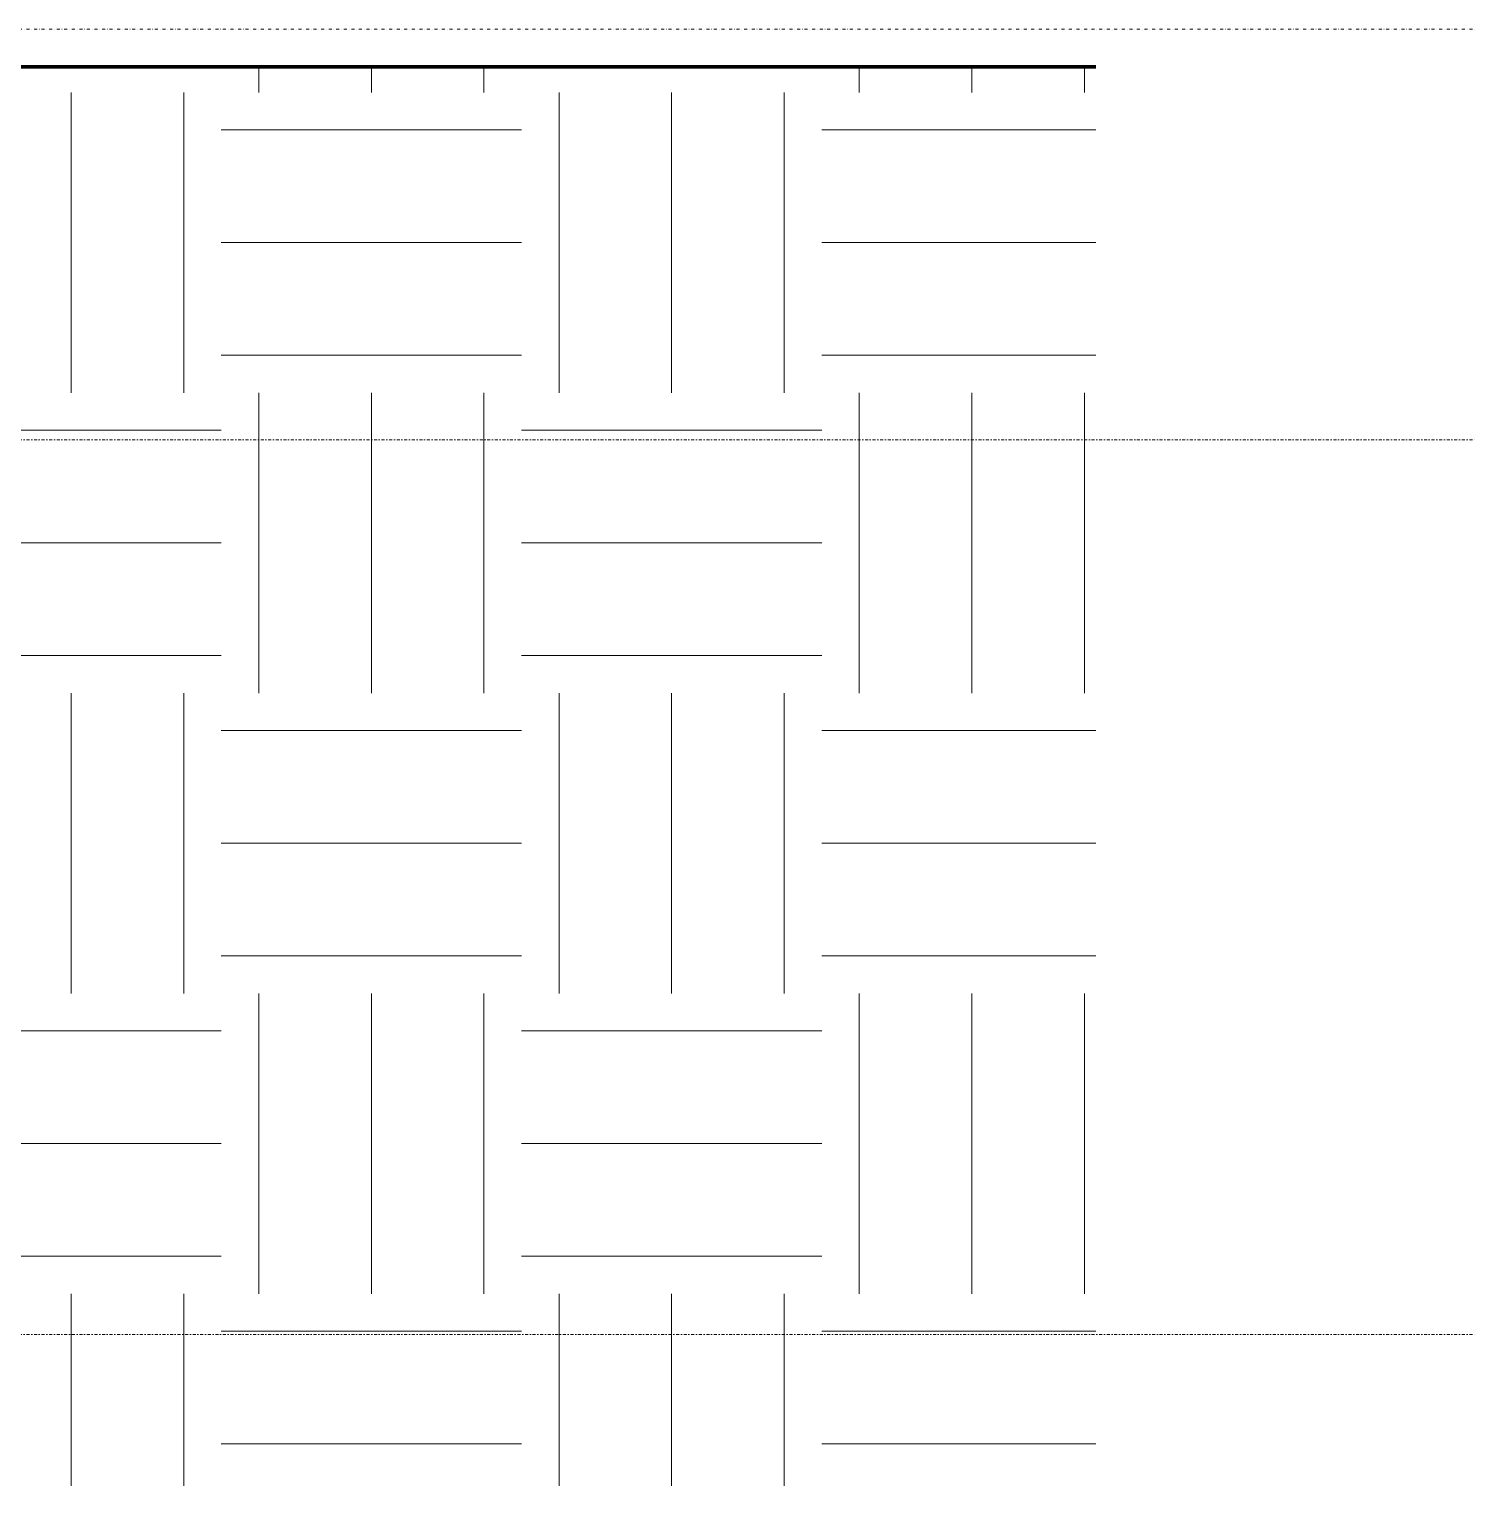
# Model space of a CAD drawing. Header units: millimetres. Extents: x -8591 to 211781, y -3000 to 31870.
# Drawn here: x 188319 to 191377, y -3000 to 80 of the extents above; entities that cross this region are included whole.
import ezdxf

# ---------------------------------------------------------------- set-up
doc = ezdxf.new("R2010")
doc.units = ezdxf.units.MM
doc.linetypes.add('Dash dot', pattern=[15.875, 6.35, -4.7625, 0, -4.7625])
doc.linetypes.add('IMPORT-HIDDEN _2_', pattern=[25, 12.5, -12.5])
for name, color, linetype, lineweight in [('A-FLOR-LEVL', 51, 'Continuous', 9), ('C-TOPO', 7, 'Continuous', 9), ('INSTALLATIE', 14, 'Continuous', 9), ('kaart_114279_503471_50_dwg', 8, 'Continuous', 9), ('PAND', 10, 'Continuous', 9), ('PERCEEL', 7, 'Continuous', 9), ('RASTERVERDELING', 8, 'IMPORT-HIDDEN _2_', 9), ('VEGETATIEOBJECT', 92, 'Continuous', 9)]:
    doc.layers.add(name, color=color, linetype=linetype, lineweight=lineweight)

# ---------------------------------------------------------------- blocks, each defined once
blk = doc.blocks.new('kaart_114279_503471_50_dwg_INSTALLATIE-2121553-B-B')
at = {"layer": 'INSTALLATIE'}
blk.add_line((894.2, 0), (-105.8, 0), dxfattribs=at)
blk = doc.blocks.new('kaart_114279_503471_50_dwg_VEGETATIEOBJECT-2121554-B-B')
at = {"layer": 'VEGETATIEOBJECT'}
for p, q in [((-1214.6, 0), (-2414.6, 0)), ((-1184.6, 0), (-2384.6, 0)), ((-800.7, 0), (-2000.7, 0))]:
    blk.add_line(p, q, dxfattribs=at)
blk = doc.blocks.new('kaart_114279_503471_50_dwg_LEGENDA-2121555-B-B')
for name in ['kaart_114279_503471_50_dwg_VEGETATIEOBJECT-2121554-B-B', 'kaart_114279_503471_50_dwg_INSTALLATIE-2121553-B-B']:
    blk.add_blockref(name, (0, 0))
blk = doc.blocks.new('kaart_114279_503471_50_dwg-1497297-B-B')
at = {"layer": 'PAND', "flags": 128}
for points in [[(-12188.2, 0), (-6468, 0), (-6493.7, 0), (-4018.7, 0), (-4959.8, 0), (1672.5, 0)], [(1672.5, 0), (-3151.9, 0), (-5784.9, 0), (-11704.6, 0)], [(-9542.1, 0), (-1115.6, 0), (652, 0), (1672.5, 0)], [(1672.5, 0), (-9035.6, 0), (-9542.1, 0)]]:
    blk.add_lwpolyline(points, dxfattribs=at)
for points in [[(-5349.1, 0), (-9662.9, 0), (-9707.2, 0), (-10297.6, 0), (-10454.5, 0), (-380.3, 0), (-309.1, 0), (-228.4, 0), (-184.1, 0), (-3106, 0)], [(-8293.2, 0), (-8916.8, 0), (-4106.5, 0), (-4000, 0), (692.1, 0), (1210.3, 0)]]:
    blk.add_lwpolyline(points, close=True, dxfattribs=at)
at = {"layer": 'PERCEEL'}
for p, q in [((1672.5, 0), (-12188.2, 0)), ((-12188.2, 0), (1672.5, 0)), ((-1463.3, 0), (1672.5, 0)), ((1625.5, 0), (1672.5, 0)), ((1633.6, 0), (1625.5, 0))]:
    blk.add_line(p, q, dxfattribs=at)
at = {"layer": 'PERCEEL', "flags": 128}
for points in [[(-12188.2, 0), (-10118.9, 0), (1624.1, 0)], [(-12188.2, 0), (-11690, 0), (-3151.9, 0), (1672.5, 0)], [(1672.5, 0), (-1058.6, 0), (-1463.3, 0), (-9035.6, 0), (-12188.2, 0)], [(-12188.2, 0), (-11690, 0), (-3151.9, 0), (1672.5, 0)], [(1672.5, 0), (1616.9, 0), (1527.9, 0), (-3125.2, 0), (-5370.2, 0), (-9502.5, 0), (-12188.2, 0)], [(-12188.2, 0), (-9502.5, 0), (-5370.2, 0), (-3125.2, 0), (1527.9, 0), (1616.9, 0), (1624.1, 0), (-10118.9, 0), (-12188.2, 0)], [(-12188.2, 0), (-9624.3, 0), (-9640.8, 0), (-8602, 0), (1370.9, 0), (1672.5, 0)], [(1672.5, 0), (-1463.3, 0), (-9035.6, 0), (-12188.2, 0)], [(1672.5, 0), (-1058.6, 0), (-1463.3, 0)], [(1672.5, 0), (1370.9, 0), (1672.5, 0)], [(1672.5, 0), (1625.5, 0), (1624.1, 0), (1616.9, 0), (1672.5, 0)], [(1624.1, 0), (1625.5, 0), (1633.6, 0)]]:
    blk.add_lwpolyline(points, dxfattribs=at)
at = {"layer": 'RASTERVERDELING'}
blk.add_line((-12188.2, 0), (1672.5, 0), dxfattribs=at)
blk.add_blockref('kaart_114279_503471_50_dwg_LEGENDA-2121555-B-B', (0, 0))

msp = doc.modelspace()

# ---------------------------------------------------------------- hatches: boundary and pattern name
at = {"layer": 'C-TOPO'}
h = msp.add_hatch(dxfattribs=at)
h.set_pattern_fill('FP_212', color=256, style=0, pattern_type=2)
h.set_pattern_definition([(0, (183644.9, 3200), (635, 635), [635, -635]), (0, (183644.9, 3438.1), (635, 635), [635, -635]), (0, (183644.9, 3676.25), (635, 635), [635, -635]), (90, (183724.27, 3755.6), (-635, 635), [635, -635]), (90, (183962.4, 3755.6), (-635, 635), [635, -635]), (90, (184200.5, 3755.6), (-635, 635), [635, -635])])
h.paths.add_polyline_path([(188212.2, -3000), (190575.1, -3000), (190575.1, 0), (188212.2, 0), (188212.2, -380), (188235.7, -380), (188235.7, -788), (188212.2, -788)])

# ---------------------------------------------------------------- linework, layer by layer
at = {"layer": 'A-FLOR-LEVL', "linetype": 'Dash dot'}
for p, q in [((175342, 80), (191376.6, 80)), ((175342, -788), (191376.6, -788)), ((175342, -2680), (191376.6, -2680))]:
    msp.add_line(p, q, dxfattribs=at)
at = {"layer": 'C-TOPO', "lineweight": 70}
for p, q in [((188212.2, 0), (189961, 0)), ((189961, 0), (190415.2, 0)), ((190415.2, 0), (190504.1, 0)), ((190504.1, 0), (190527.2, 0)), ((190527.2, 0), (190575.1, 0))]:
    msp.add_line(p, q, dxfattribs=at)
at = {"layer": 'C-TOPO'}
for p, q in [((189961, 0), (188212.2, 0)), ((190415.2, 0), (189961, 0)), ((190504.1, 0), (190415.2, 0)), ((190504.1, 0), (190527.2, 0)), ((190575.1, 0), (190527.2, 0))]:
    msp.add_line(p, q, dxfattribs=at)

# ---------------------------------------------------------------- block references
at = {"layer": 'kaart_114279_503471_50_dwg', "color": 92}
msp.add_blockref('kaart_114279_503471_50_dwg-1497297-B-B', (188902.6, 0), dxfattribs=at)

doc.saveas('drawing.dxf')
